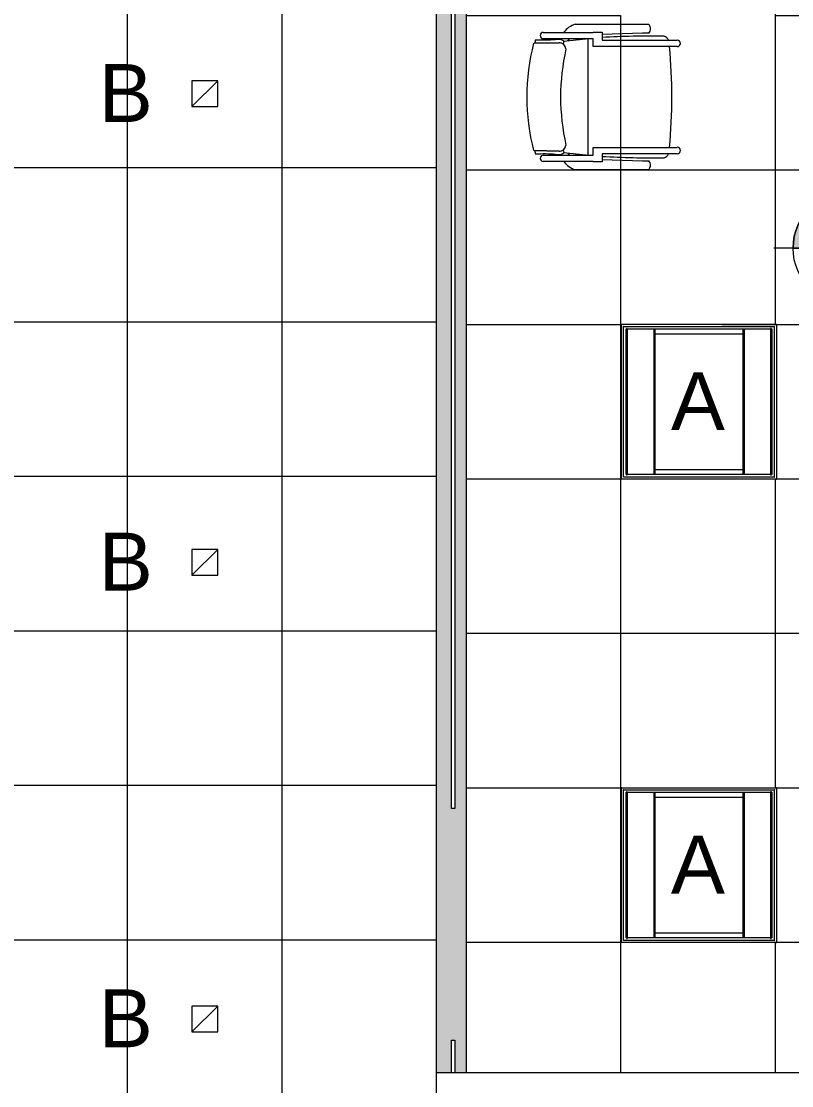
# Model space of a CAD drawing. Header units: inches. Extents: x -1206 to 1060, y -822 to 854.
# Drawn here: x -97.1 to 22.5, y 16.5 to 181.9 of the extents above; entities that cross this region are included whole.
import ezdxf

# ---------------------------------------------------------------- set-up
doc = ezdxf.new("R2010")
doc.units = ezdxf.units.IN
doc.header["$MEASUREMENT"] = 0
for name, color, linetype, lineweight in [('X1$0$A-CLNG', 13, 'Continuous', 13), ('X1$0$A-CLNG-PATT', 13, 'Continuous', 13), ('X1$0$A-WALL', 113, 'Continuous', 13), ('X1$0$E-LITE-EQPM', 33, 'Continuous', 9), ('X1$0$E-LITE-EQPM-IDEN', 33, 'Continuous', 9), ('X1$0$G-ANNO-DIMS', 111, 'Continuous', 9), ('X1$0$I-FURN', 30, 'Continuous', 9), ('X1$0$I-WALL', 2, 'Continuous', 13)]:
    doc.layers.add(name, color=color, linetype=linetype, lineweight=lineweight)
doc.styles.add('X1$0$Arial', font='arial.ttf', dxfattribs={"height": 9})

# ---------------------------------------------------------------- blocks, each defined once
blk = doc.blocks.new('X1$0$F-Haworth_Chair_X99-Seminar - X99 Seminar Chair with Glides-V6-FIRST FLOOR RCP')
at = {"layer": 'X1$0$I-FURN'}
for p, q in [((-8.82, -0.89), (-8.82, 10.78)), ((-7.83, 10.78), (-7.83, -2.27)), ((7.83, -2.27), (7.83, 10.78)), ((8.82, 10.78), (8.82, -0.89)), ((-11.32, 5.48), (-11.3, 6.32)), ((-11.32, -5.06), (-11.32, 5.48)), ((-9.92, 6.36), (-9.92, 5.36)), ((-9.92, 5.36), (-9.71, -0.89)), ((9.71, -0.89), (9.92, 5.36)), ((9.92, 5.36), (9.92, 6.36)), ((11.3, 6.32), (11.32, 5.48)), ((11.32, 5.48), (11.32, -5.06)), ((-10.07, -0.89), (-8.82, -0.89)), ((-10.07, -2.27), (-10.07, -0.89)), ((8.82, -0.89), (10.07, -0.89)), ((10.07, -0.89), (10.07, -2.27)), ((-10.04, -2.27), (-10.07, -2.27)), ((-10.04, -10.02), (-10.04, -2.27)), ((-9.04, -2.27), (-9.04, -10.02)), ((-7.83, -2.27), (-9.04, -2.27)), ((-9.04, -3.12), (9.04, -3.12)), ((9.04, -2.27), (7.83, -2.27)), ((9.04, -10.02), (9.04, -2.27)), ((10.04, -2.27), (10.04, -10.02)), ((10.07, -2.27), (10.04, -2.27)), ((-8.68, -6.87), (-9.04, -3.43)), ((9.04, -3.43), (8.68, -6.87)), ((-9.04, -5.99), (-8.75, -6.22)), ((8.75, -6.22), (9.04, -5.99)), ((-8.61, -6.81), (-8.23, -6.95)), ((-8.42, -7.57), (-8.34, -11.37)), ((-8.34, -11.52), (-8.42, -7.57)), ((8.23, -6.95), (8.61, -6.81)), ((8.34, -11.37), (8.42, -7.57)), ((8.42, -7.57), (8.34, -11.52))]:
    blk.add_line(p, q, dxfattribs=at)
for centre, radius, start, end in [((-8.32, 10.78), 0.495, 0, 180), ((0, -75.01), 84.96, 84.7119, 95.2848), ((8.32, 10.78), 0.495, 0, 180), ((-8.21, 8.28), 1.31, 117.6473, 159.9567), ((144.06, 7.32), 153.52, 179.4749, 183.0681), ((8.21, 8.28), 1.31, 20.0433, 62.3527), ((-144.06, 7.32), 153.52, 356.9319, 0.5251), ((-10.58, 5.68), 0.956, 45.8901, 138.1099), ((10.58, 5.68), 0.956, 41.8901, 134.1099), ((144.06, 7.32), 153.52, 184.0894, 184.5213), ((-8.24, -4.59), 0.763, 194.2338, 212.3684), ((8.24, -4.59), 0.763, 327.6316, 345.7662), ((-144.06, 7.32), 153.52, 355.4787, 355.9106), ((-7.87, -3.92), 3.63, 198.1789, 233.1331), ((-7.37, -7.55), 1.05, 95.9554, 181.1786), ((0, 26.49), 33.83, 257.2285, 282.7715), ((7.37, -7.55), 1.05, 358.8214, 84.0446), ((7.87, -3.92), 3.63, 306.8669, 341.8211), ((-4.71, 1.15), 9.61, 243.1231, 243.9964), ((-5.2, -7.86), 3.74, 170.0936, 184.0143), ((-36.06, -10.03), 27.2, 357.4882, 4.0143), ((-8.28, -7.33), 0.613, 122.5427, 170.0936), ((-7.37, -7.55), 1.05, 145.2002, 181.1786), ((7.37, -7.55), 1.05, 358.8214, 34.7998), ((8.28, -7.33), 0.613, 9.9064, 57.4573), ((36.06, -10.03), 27.2, 175.9857, 182.5118), ((5.2, -7.86), 3.74, 355.9857, 9.9064), ((4.71, 1.15), 9.61, 296.0036, 296.8769), ((-9.54, -10.02), 0.498, 180, 0), ((0, 20.73), 33.17, 254.4478, 255.4234), ((0, 20.29), 32.89, 255.304, 284.6925), ((0, 20.73), 33.17, 284.5766, 285.5522), ((9.54, -10.02), 0.498, 180, 0)]:
    blk.add_arc(centre, radius, start, end, dxfattribs=at)
blk = doc.blocks.new('X1$0$L-Recessed-Axis-Duo - 2 x 2-V20-FIRST FLOOR RCP')
at = {"layer": 'X1$0$E-LITE-EQPM'}
for p, q in [((-12.03, 12.03), (-12.03, -12.03)), ((12.03, 12.03), (-12.03, 12.03)), ((-11.7, 11.7), (-11.7, -11.7)), ((11.7, 11.7), (-11.7, 11.7)), ((11.7, -11.7), (11.7, 11.7)), ((12.03, -12.03), (12.03, 12.03)), ((-11.37, 11.26), (-11.37, 11.27)), ((-11.37, 11.14), (-11.37, 11.26)), ((-11.37, 11.14), (11.38, 11.14)), ((11.32, 11.32), (-11.32, 11.32)), ((-11.32, 11.32), (-11.32, -11.32)), ((11.32, -11.32), (11.32, 11.32)), ((11.38, 11.27), (11.38, 11.26)), ((11.38, 11.26), (11.38, 11.14)), ((-11.32, 7.03), (11.32, 7.03)), ((-11.32, 7.02), (11.32, 7.02)), ((-11.32, 6.85), (11.32, 6.85)), ((-10.57, 6.86), (-10.57, -6.86)), ((10.57, -6.86), (10.57, 6.86)), ((11.32, -6.85), (-11.32, -6.85)), ((-11.32, -7.02), (11.32, -7.02)), ((-11.32, -7.03), (11.32, -7.03)), ((-11.37, -11.26), (-11.37, -11.14)), ((-11.37, -11.14), (11.38, -11.14)), ((-11.37, -11.27), (-11.37, -11.26)), ((-11.32, -11.32), (11.32, -11.32)), ((11.38, -11.14), (11.38, -11.26)), ((11.38, -11.26), (11.38, -11.27)), ((-12.03, -12.03), (12.03, -12.03)), ((-11.7, -11.7), (11.7, -11.7))]:
    blk.add_line(p, q, dxfattribs=at)
for points, knots in [([(-11.97, 11.97), (-11.98, 11.98), (-11.98, 11.98), (-11.99, 11.99), (-12, 12), (-12.01, 12.01), (-12.01, 12.01), (-12.02, 12.02), (-12.02, 12.02), (-12.03, 12.03), (-12.03, 12.03), (-12.03, 12.03), (-12.03, 12.03)], [0, 0, 0, 0, 0.166667, 0.25, 0.333333, 0.416667, 0.5, 0.583333, 0.666667, 0.75, 0.833333, 1, 1, 1, 1]), ([(-11.7, 11.7), (-11.7, 11.7), (-11.7, 11.7), (-11.7, 11.7), (-11.71, 11.71), (-11.71, 11.71), (-11.72, 11.72), (-11.72, 11.72), (-11.73, 11.73), (-11.73, 11.73)], [0, 0, 0, 0, 0.166667, 0.333333, 0.458333, 0.583333, 0.708333, 0.833333, 1, 1, 1, 1]), ([(-11.64, 11.64), (-11.65, 11.65), (-11.65, 11.65), (-11.66, 11.66), (-11.67, 11.67), (-11.68, 11.68), (-11.68, 11.68), (-11.69, 11.69), (-11.69, 11.69), (-11.7, 11.7), (-11.7, 11.7), (-11.7, 11.7), (-11.7, 11.7)], [0, 0, 0, 0, 0.166667, 0.25, 0.333333, 0.416667, 0.5, 0.583333, 0.666667, 0.75, 0.833333, 1, 1, 1, 1]), ([(11.64, 11.64), (11.65, 11.65), (11.65, 11.65), (11.66, 11.66), (11.67, 11.67), (11.68, 11.68), (11.68, 11.68), (11.69, 11.69), (11.69, 11.69), (11.7, 11.7), (11.7, 11.7), (11.7, 11.7), (11.7, 11.7)], [0, 0, 0, 0, 0.166667, 0.25, 0.333333, 0.416667, 0.5, 0.583333, 0.666667, 0.75, 0.833333, 1, 1, 1, 1]), ([(11.7, 11.7), (11.7, 11.7), (11.7, 11.7), (11.7, 11.7), (11.71, 11.71), (11.71, 11.71), (11.72, 11.72), (11.72, 11.72), (11.73, 11.73), (11.73, 11.73)], [0, 0, 0, 0, 0.166667, 0.333333, 0.458333, 0.583333, 0.708333, 0.833333, 1, 1, 1, 1]), ([(11.97, 11.97), (11.98, 11.98), (11.98, 11.98), (11.99, 11.99), (12, 12), (12.01, 12.01), (12.01, 12.01), (12.02, 12.02), (12.02, 12.02), (12.03, 12.03), (12.03, 12.03), (12.03, 12.03), (12.03, 12.03)], [0, 0, 0, 0, 0.166667, 0.25, 0.333333, 0.416667, 0.5, 0.583333, 0.666667, 0.75, 0.833333, 1, 1, 1, 1]), ([(-12.03, -12.03), (-12.03, -12.03), (-12.03, -12.03), (-12.03, -12.03), (-12.02, -12.02), (-12.02, -12.02), (-12.01, -12.01), (-12.01, -12.01), (-12, -12), (-11.99, -11.99), (-11.98, -11.98), (-11.98, -11.98), (-11.97, -11.97)], [-1, -1, -1, -1, -0.833333, -0.75, -0.666667, -0.583333, -0.5, -0.416667, -0.333333, -0.25, -0.166667, 0, 0, 0, 0]), ([(-11.73, -11.73), (-11.73, -11.73), (-11.72, -11.72), (-11.71, -11.71), (-11.71, -11.71), (-11.7, -11.7), (-11.7, -11.7), (-11.7, -11.7), (-11.7, -11.7)], [-1, -1, -1, -1, -0.75, -0.583333, -0.458333, -0.333333, -0.166667, 0, 0, 0, 0]), ([(-11.7, -11.7), (-11.7, -11.7), (-11.7, -11.7), (-11.7, -11.7), (-11.69, -11.69), (-11.69, -11.69), (-11.68, -11.68), (-11.68, -11.68), (-11.67, -11.67), (-11.66, -11.66), (-11.65, -11.65), (-11.65, -11.65), (-11.64, -11.64)], [-1, -1, -1, -1, -0.833333, -0.75, -0.666667, -0.583333, -0.5, -0.416667, -0.333333, -0.25, -0.166667, 0, 0, 0, 0]), ([(11.64, -11.64), (11.65, -11.65), (11.65, -11.65), (11.66, -11.66), (11.67, -11.67), (11.68, -11.68), (11.68, -11.68), (11.69, -11.69), (11.69, -11.69), (11.7, -11.7), (11.7, -11.7), (11.7, -11.7), (11.7, -11.7)], [0, 0, 0, 0, 0.166667, 0.25, 0.333333, 0.416667, 0.5, 0.583333, 0.666667, 0.75, 0.833333, 1, 1, 1, 1]), ([(11.7, -11.7), (11.7, -11.7), (11.7, -11.7), (11.7, -11.7), (11.71, -11.71), (11.71, -11.71), (11.72, -11.72), (11.72, -11.72), (11.73, -11.73), (11.73, -11.73)], [0, 0, 0, 0, 0.166667, 0.333333, 0.458333, 0.583333, 0.708333, 0.833333, 1, 1, 1, 1]), ([(11.97, -11.97), (11.98, -11.98), (11.98, -11.98), (11.99, -11.99), (12, -12), (12.01, -12.01), (12.01, -12.01), (12.02, -12.02), (12.02, -12.02), (12.03, -12.03), (12.03, -12.03), (12.03, -12.03), (12.03, -12.03)], [0, 0, 0, 0, 0.166667, 0.25, 0.333333, 0.416667, 0.5, 0.583333, 0.666667, 0.75, 0.833333, 1, 1, 1, 1])]:
    blk.add_open_spline(points, degree=3, knots=knots, dxfattribs=at)
blk = doc.blocks.new('X1$0$L-Recessed Square Downlight - 4_-4552743-FIRST FLOOR RCP')
at = {"layer": 'X1$0$E-LITE-EQPM'}
for p, q in [((-2, -2), (-2, 2)), ((-2, 2), (2, 2)), ((-2, 2), (2, -2)), ((2, 2), (2, -2)), ((2, -2), (-2, -2))]:
    blk.add_line(p, q, dxfattribs=at)
blk = doc.blocks.new('X1$0$L-Recessed-Axis-Duo - 2 x 2-V30-FIRST FLOOR RCP')
at = {"layer": 'X1$0$E-LITE-EQPM'}
for p, q in [((-12.03, 12.03), (-12.03, -12.03)), ((12.03, 12.03), (-12.03, 12.03)), ((-11.7, 11.7), (-11.7, -11.7)), ((11.7, 11.7), (-11.7, 11.7)), ((11.7, -11.7), (11.7, 11.7)), ((12.03, -12.03), (12.03, 12.03)), ((-11.37, 11.26), (-11.37, 11.27)), ((-11.37, 11.14), (-11.37, 11.26)), ((-11.37, 11.14), (11.38, 11.14)), ((11.32, 11.32), (-11.32, 11.32)), ((-11.32, 11.32), (-11.32, -11.32)), ((11.32, -11.32), (11.32, 11.32)), ((11.38, 11.27), (11.38, 11.26)), ((11.38, 11.26), (11.38, 11.14)), ((-11.32, 7.03), (11.32, 7.03)), ((-11.32, 7.02), (11.32, 7.02)), ((-11.32, 6.85), (11.32, 6.85)), ((-10.57, 6.86), (-10.57, -6.86)), ((10.57, -6.86), (10.57, 6.86)), ((11.32, -6.85), (-11.32, -6.85)), ((-11.32, -7.02), (11.32, -7.02)), ((-11.32, -7.03), (11.32, -7.03)), ((-11.37, -11.26), (-11.37, -11.14)), ((-11.37, -11.14), (11.38, -11.14)), ((-11.37, -11.27), (-11.37, -11.26)), ((-11.32, -11.32), (11.32, -11.32)), ((11.38, -11.14), (11.38, -11.26)), ((11.38, -11.26), (11.38, -11.27)), ((-12.03, -12.03), (12.03, -12.03)), ((-11.7, -11.7), (11.7, -11.7))]:
    blk.add_line(p, q, dxfattribs=at)
for points, knots in [([(-11.97, 11.97), (-11.98, 11.98), (-11.98, 11.98), (-11.99, 11.99), (-12, 12), (-12.01, 12.01), (-12.01, 12.01), (-12.02, 12.02), (-12.02, 12.02), (-12.03, 12.03), (-12.03, 12.03), (-12.03, 12.03), (-12.03, 12.03)], [0, 0, 0, 0, 0.166667, 0.25, 0.333333, 0.416667, 0.5, 0.583333, 0.666667, 0.75, 0.833333, 1, 1, 1, 1]), ([(-11.7, 11.7), (-11.7, 11.7), (-11.7, 11.7), (-11.7, 11.7), (-11.71, 11.71), (-11.71, 11.71), (-11.72, 11.72), (-11.72, 11.72), (-11.73, 11.73), (-11.73, 11.73)], [0, 0, 0, 0, 0.166667, 0.333333, 0.458333, 0.583333, 0.708333, 0.833333, 1, 1, 1, 1]), ([(-11.64, 11.64), (-11.65, 11.65), (-11.65, 11.65), (-11.66, 11.66), (-11.67, 11.67), (-11.68, 11.68), (-11.68, 11.68), (-11.69, 11.69), (-11.69, 11.69), (-11.7, 11.7), (-11.7, 11.7), (-11.7, 11.7), (-11.7, 11.7)], [0, 0, 0, 0, 0.166667, 0.25, 0.333333, 0.416667, 0.5, 0.583333, 0.666667, 0.75, 0.833333, 1, 1, 1, 1]), ([(11.64, 11.64), (11.65, 11.65), (11.65, 11.65), (11.66, 11.66), (11.67, 11.67), (11.68, 11.68), (11.68, 11.68), (11.69, 11.69), (11.69, 11.69), (11.7, 11.7), (11.7, 11.7), (11.7, 11.7), (11.7, 11.7)], [0, 0, 0, 0, 0.166667, 0.25, 0.333333, 0.416667, 0.5, 0.583333, 0.666667, 0.75, 0.833333, 1, 1, 1, 1]), ([(11.7, 11.7), (11.7, 11.7), (11.7, 11.7), (11.7, 11.7), (11.71, 11.71), (11.71, 11.71), (11.72, 11.72), (11.72, 11.72), (11.73, 11.73), (11.73, 11.73)], [0, 0, 0, 0, 0.166667, 0.333333, 0.458333, 0.583333, 0.708333, 0.833333, 1, 1, 1, 1]), ([(11.97, 11.97), (11.98, 11.98), (11.98, 11.98), (11.99, 11.99), (12, 12), (12.01, 12.01), (12.01, 12.01), (12.02, 12.02), (12.02, 12.02), (12.03, 12.03), (12.03, 12.03), (12.03, 12.03), (12.03, 12.03)], [0, 0, 0, 0, 0.166667, 0.25, 0.333333, 0.416667, 0.5, 0.583333, 0.666667, 0.75, 0.833333, 1, 1, 1, 1]), ([(-12.03, -12.03), (-12.03, -12.03), (-12.03, -12.03), (-12.03, -12.03), (-12.02, -12.02), (-12.02, -12.02), (-12.01, -12.01), (-12.01, -12.01), (-12, -12), (-11.99, -11.99), (-11.98, -11.98), (-11.98, -11.98), (-11.97, -11.97)], [-1, -1, -1, -1, -0.833333, -0.75, -0.666667, -0.583333, -0.5, -0.416667, -0.333333, -0.25, -0.166667, 0, 0, 0, 0]), ([(-11.73, -11.73), (-11.73, -11.73), (-11.72, -11.72), (-11.71, -11.71), (-11.71, -11.71), (-11.7, -11.7), (-11.7, -11.7), (-11.7, -11.7), (-11.7, -11.7)], [-1, -1, -1, -1, -0.75, -0.583333, -0.458333, -0.333333, -0.166667, 0, 0, 0, 0]), ([(-11.7, -11.7), (-11.7, -11.7), (-11.7, -11.7), (-11.7, -11.7), (-11.69, -11.69), (-11.69, -11.69), (-11.68, -11.68), (-11.68, -11.68), (-11.67, -11.67), (-11.66, -11.66), (-11.65, -11.65), (-11.65, -11.65), (-11.64, -11.64)], [-1, -1, -1, -1, -0.833333, -0.75, -0.666667, -0.583333, -0.5, -0.416667, -0.333333, -0.25, -0.166667, 0, 0, 0, 0]), ([(11.64, -11.64), (11.65, -11.65), (11.65, -11.65), (11.66, -11.66), (11.67, -11.67), (11.68, -11.68), (11.68, -11.68), (11.69, -11.69), (11.69, -11.69), (11.7, -11.7), (11.7, -11.7), (11.7, -11.7), (11.7, -11.7)], [0, 0, 0, 0, 0.166667, 0.25, 0.333333, 0.416667, 0.5, 0.583333, 0.666667, 0.75, 0.833333, 1, 1, 1, 1]), ([(11.7, -11.7), (11.7, -11.7), (11.7, -11.7), (11.7, -11.7), (11.71, -11.71), (11.71, -11.71), (11.72, -11.72), (11.72, -11.72), (11.73, -11.73), (11.73, -11.73)], [0, 0, 0, 0, 0.166667, 0.333333, 0.458333, 0.583333, 0.708333, 0.833333, 1, 1, 1, 1]), ([(11.97, -11.97), (11.98, -11.98), (11.98, -11.98), (11.99, -11.99), (12, -12), (12.01, -12.01), (12.01, -12.01), (12.02, -12.02), (12.02, -12.02), (12.03, -12.03), (12.03, -12.03), (12.03, -12.03), (12.03, -12.03)], [0, 0, 0, 0, 0.166667, 0.25, 0.333333, 0.416667, 0.5, 0.583333, 0.666667, 0.75, 0.833333, 1, 1, 1, 1])]:
    blk.add_open_spline(points, degree=3, knots=knots, dxfattribs=at)
blk = doc.blocks.new('X1$0$Spot Elevations - Spot Elevation - Target Filled-49714-FIRST FLOOR RCP')
at = {"layer": 'X1$0$G-ANNO-DIMS'}
h = blk.add_hatch(color=256, dxfattribs=at)
edge = h.paths.add_edge_path(flags=0)
edge.add_line((0, 0), (-0.0938, 0))
edge.add_arc((0, 0), 0.0938, 90, 180, ccw=False)
edge.add_line((0, 0.0938), (0, 0))
h = blk.add_hatch(color=256, dxfattribs=at)
edge = h.paths.add_edge_path(flags=0)
edge.add_line((0, 0), (0.0938, 0))
edge.add_arc((0, 0), 0.0937, 270, 360, ccw=False)
edge.add_line((0, -0.0938), (0, 0))
for p, q in [((0, 0.1244), (0, -0.125)), ((0, 0), (0, 0.0938)), ((0.125, 0), (-0.125, 0)), ((-0.0938, 0), (0, 0)), ((0, 0), (0, -0.0938)), ((0.0938, 0), (0, 0))]:
    blk.add_line(p, q, dxfattribs=at)
blk.add_circle((0, 0), 0.0938, dxfattribs=at)
for radius, start, end in [(0.0938, 90, 180), (0.0937, 270, 360)]:
    blk.add_arc((0, 0), radius, start, end, dxfattribs=at)
blk = doc.blocks.new('X1')
at = {"layer": 'X1$0$A-CLNG-PATT'}
h = blk.add_hatch(dxfattribs=at)
h.set_pattern_fill('FP1_1', color=256, style=0, pattern_type=2)
h.set_pattern_definition([(0, (0, 0), (30.72, 7.68), [1.267, -21.773, 1.267, -21.773, -122.88]), (0, (0, 0), (30.72, 7.68), [-46.08, 1.267, -44.813, 1.267, -21.773, -53.76]), (0, (0, 0), (30.72, 7.68), [-115.2, 1.267, -14.093, 1.267, -37.133]), (120, (11.52, 3.84), (-22.011075, 22.7643), [1.267, -21.773, 1.267, -21.773, -122.88]), (120, (11.52, 3.84), (-22.011075, 22.7643), [-46.08, 1.267, -44.813, 1.267, -21.773, -53.76]), (120, (11.52, 3.84), (-22.011075, 22.7643), [-115.2, 1.267, -14.093, 1.267, -37.133]), (240, (15.36, 19.2), (-8.708925, -30.4443), [1.267, -21.773, 1.267, -21.773, -122.88]), (240, (15.36, 19.2), (-8.708925, -30.4443), [-46.08, 1.267, -44.813, 1.267, -21.773, -53.76]), (240, (15.36, 19.2), (-8.708925, -30.4443), [-115.2, 1.267, -14.093, 1.267, -37.133])])
h.paths.add_polyline_path([(-32.61, -389.19), (-30.3, -389.19), (-30.3, -206.26), (-29.8, -206.26), (-29.8, -389.19), (-27.99, -389.19), (-27.99, -165.57), (-29.8, -165.57), (-29.8, -170.26), (-30.3, -170.26), (-30.3, -165.57), (-32.61, -165.57), (-32.61, -377.94)], flags=0)
h.paths.add_polyline_path([(-105.24, -304.69), (-104.61, -304.69), (-104.61, -178.71), (-106.61, -178.71), (-106.61, -262.71), (-107.11, -262.71), (-107.11, -178.71), (-108.86, -178.71), (-108.86, -304.69), (-107.11, -304.69), (-107.11, -298.71), (-106.61, -298.71), (-106.61, -304.69)], flags=0)
h.paths.add_polyline_path([(-30.3, -160.94), (-30.3, -154.94), (-29.8, -154.94), (-29.8, -160.94), (-27.99, -160.94), (-27.99, 13.99), (-29.8, 13.99), (-29.8, -118.94), (-30.3, -118.94), (-30.3, 13.99), (-32.61, 13.99), (-32.61, -160.94)], flags=0)
h.paths.add_polyline_path([(-30.3, 18.61), (-30.3, 23.61), (-29.8, 23.61), (-29.8, 18.61), (-27.99, 18.61), (-27.99, 233.76), (-29.8, 233.76), (-29.8, 59.61), (-30.3, 59.61), (-30.3, 233.76), (-32.61, 233.76), (-32.61, 18.61)], flags=0)
h.paths.add_polyline_path([(-30.3, 238.38), (-30.3, 244.96), (-29.8, 244.96), (-29.8, 238.38), (-27.99, 238.38), (-27.99, 386.06), (-29.8, 386.06), (-29.8, 280.96), (-30.3, 280.96), (-30.3, 386.06), (-32.61, 386.06), (-32.61, 238.38)], flags=0)
h.paths.add_polyline_path([(-150.18, 386.06), (-150.18, 391.06), (-223.09, 391.06), (-223.09, 389.06), (-216.46, 389.06), (-216.46, 388.56), (-223.09, 388.56), (-223.09, 386.06), (-178.96, 386.06)], flags=0)
h.paths.add_polyline_path([(-178.96, 388.56), (-180.46, 388.56), (-180.46, 389.06), (-150.77, 389.06), (-150.77, 388.56)], flags=0)
h.paths.add_polyline_path([(-225.57, 535.02), (-223.32, 535.02), (-223.32, 600.53), (-225.57, 600.53), (-225.57, 575.79), (-226.07, 575.79), (-226.07, 600.53), (-228.32, 600.53), (-228.32, 535.02), (-226.07, 535.02), (-226.07, 539.79), (-225.57, 539.79)], flags=0)
h.paths.add_polyline_path([(-798.35, 596), (-798.35, 620.5), (-797.85, 620.5), (-797.85, 596), (-795.93, 596), (-795.93, 661.31), (-732.18, 661.31), (-732.18, 663.03), (-756.09, 663.03), (-756.09, 663.53), (-732.18, 663.53), (-732.18, 666.28), (-796.03, 666.28), (-796.03, 663.53), (-792.09, 663.53), (-792.09, 663.03), (-796.03, 663.03), (-796.03, 661.32), (-797.85, 661.31), (-797.85, 656.5), (-798.35, 656.5), (-798.35, 661.31), (-800.93, 661.31), (-800.93, 596)], flags=0)
h.paths.add_polyline_path([(-468.37, 661.28), (-468.37, 663.03), (-492.28, 663.03), (-492.28, 663.53), (-468.37, 663.53), (-468.37, 666.28), (-532.91, 666.28), (-532.91, 663.53), (-528.28, 663.53), (-528.28, 663.03), (-532.91, 663.03), (-532.91, 661.28), (-505.64, 661.28)], flags=0)
h.paths.add_polyline_path([(-537.53, 661.28), (-537.53, 663.03), (-540.72, 663.03), (-540.72, 663.53), (-537.53, 663.53), (-537.53, 666.28), (-600.63, 666.28), (-600.63, 663.53), (-576.72, 663.53), (-576.72, 663.03), (-600.63, 663.03), (-600.63, 661.28)], flags=0)
h.paths.add_polyline_path([(-394.54, 661.43), (-232.07, 661.43), (-232.07, 663.03), (-354.35, 663.03), (-354.35, 663.53), (-232.07, 663.53), (-232.07, 666.28), (-394.54, 666.28), (-394.54, 663.53), (-390.35, 663.53), (-390.35, 663.03), (-394.54, 663.03), (-394.54, 662.06)], flags=0)
h = blk.add_hatch(dxfattribs=at)
h.set_pattern_fill('FP1_30', color=256, style=0, pattern_type=2)
h.set_pattern_definition([(90, (-128.612, -8.796), (24, -1e-15), []), (0, (-128.612, -8.796), (0, -24), [])])
h.paths.add_polyline_path([(-93.79, -406.19), (-32.61, -406.19), (-32.61, 386.2), (-121.68, 386.2), (-121.68, 386.06), (-223.09, 386.06), (-223.09, 339.2), (-104.61, 339.2), (-104.61, 334.2), (-104.66, 334.2), (-104.66, 208.01), (-104.61, 208.01), (-104.61, 71.25), (-104.66, 71.25), (-104.66, -54.94), (-104.61, -54.94), (-104.61, -343.94), (-104.66, -343.94), (-104.66, -406.19)], flags=0)
h = blk.add_hatch(dxfattribs=at)
h.set_pattern_fill('FP1_22', color=256, style=0, pattern_type=2)
h.set_pattern_definition([(90, (68.013, 110.815), (24, -1e-15), []), (0, (68.013, 110.815), (0, -24), [])])
h.paths.add_polyline_path([(-8.62, 18.61), (101.07, 18.61), (101.07, 56.06), (126.07, 56.06), (126.07, 206.06), (101.07, 206.06), (101.07, 233.76), (-27.99, 233.76), (-27.99, 18.61)], flags=0)
h.paths.add_polyline_path([(20.17, 38.78), (-3.89, 38.81), (-3.86, 62.85), (20.17, 62.82), (20.17, 38.79)], flags=0)
h.paths.add_polyline_path([(91.86, 38.78), (67.86, 38.81), (67.89, 62.85), (91.92, 62.82), (91.89, 38.78), (91.86, 38.78)], flags=0)
h.paths.add_polyline_path([(73.04, 40.24), (86.74, 40.24), (86.74, 61.39), (73.04, 61.39), (73.04, 45.62)], flags=0)
h.paths.add_polyline_path([(1.29, 40.24), (14.99, 40.24), (14.99, 61.39), (1.29, 61.39), (1.29, 45.62)], flags=0)
h.paths.add_polyline_path([(67.9, 110.78), (67.86, 110.81), (67.89, 134.85), (91.92, 134.82), (91.89, 110.78), (67.92, 110.78)], flags=0)
h.paths.add_polyline_path([(-3.83, 110.78), (-3.89, 110.81), (-3.86, 134.85), (20.17, 134.82), (20.14, 110.78), (-3.83, 110.78)], flags=0)
h.paths.add_polyline_path([(2.03, 112.24), (14.99, 112.24), (14.99, 133.39), (1.29, 133.39), (1.29, 112.24)], flags=0)
h.paths.add_polyline_path([(73.04, 112.24), (86.74, 112.24), (86.74, 133.39), (73.04, 133.39), (73.04, 118.42)], flags=0)
h.paths.add_polyline_path([(18, 182.78), (-4.02, 182.81), (-3.99, 206.85), (20.04, 206.82), (20.01, 182.78), (18.58, 182.78)], flags=0)
h.paths.add_polyline_path([(91.86, 182.78), (67.86, 182.81), (67.89, 206.85), (91.92, 206.82), (91.89, 182.78), (91.87, 182.78)], flags=0)
h.paths.add_polyline_path([(12.68, 184.24), (14.87, 184.24), (14.87, 205.39), (1.16, 205.39), (1.16, 184.24), (7.97, 184.24)], flags=0)
h.paths.add_polyline_path([(76.55, 184.24), (86.74, 184.24), (86.74, 205.39), (73.04, 205.39), (73.04, 184.24), (73.89, 184.24)], flags=0)
at = {"layer": 'X1$0$A-CLNG'}
for p, q in [((-32.61, 18.61), (-32.61, 233.76)), ((-27.99, 233.76), (-27.99, 18.61))]:
    blk.add_line(p, q, dxfattribs=at)
at = {"layer": 'X1$0$A-WALL'}
for p, q in [((-32.61, 18.61), (132.07, 18.61)), ((-32.61, 13.99), (-32.61, 18.61))]:
    blk.add_line(p, q, dxfattribs=at)
at = {"layer": 'X1$0$I-WALL'}
for p, q in [((-30.3, 59.61), (-30.3, 233.76)), ((-29.8, 233.76), (-29.8, 59.61)), ((-29.8, 59.61), (-30.3, 59.61)), ((-30.3, 18.61), (-30.3, 23.61)), ((-30.3, 23.61), (-29.8, 23.61)), ((-29.8, 23.61), (-29.8, 18.61))]:
    blk.add_line(p, q, dxfattribs=at)
at = {"layer": 'X1$0$E-LITE-EQPM', "extrusion": (0, 0, -1)}
for name, p, rotation in [('X1$0$L-Recessed Square Downlight - 4_-4552743-FIRST FLOOR RCP', (68.61, 170.68), 180), ('X1$0$L-Recessed-Axis-Duo - 2 x 2-V20-FIRST FLOOR RCP', (-8.14, 122.81), 270.0000000000048), ('X1$0$L-Recessed Square Downlight - 4_-4552743-FIRST FLOOR RCP', (68.61, 97.87), 180), ('X1$0$L-Recessed-Axis-Duo - 2 x 2-V30-FIRST FLOOR RCP', (-8.14, 50.81), 270.0000000000048), ('X1$0$L-Recessed Square Downlight - 4_-4552743-FIRST FLOOR RCP', (68.61, 26.92), 180)]:
    blk.add_blockref(name, p, dxfattribs=dict(at, rotation=rotation))
at = {"layer": 'X1$0$G-ANNO-DIMS', "xscale": 95.99999999999994, "yscale": 95.99999999999994, "zscale": 95.99999999999994}
blk.add_blockref('X1$0$Spot Elevations - Spot Elevation - Target Filled-49714-FIRST FLOOR RCP', (31.78, 146.69), dxfattribs=at)
at = {"layer": 'X1$0$I-FURN', "rotation": 270.0000000000002}
blk.add_blockref('X1$0$F-Haworth_Chair_X99-Seminar - X99 Seminar Chair with Glides-V6-FIRST FLOOR RCP', (-6.01, 170.16), dxfattribs=at)
at = {"layer": 'X1$0$E-LITE-EQPM-IDEN', "char_height": 9, "width": 10.302, "attachment_point": 1, "style": 'X1$0$Arial'}
for s, insert in [('B', (-85.07, 175.27)), ('A', (3.79, 127.4)), ('B', (-85.07, 102.46)), ('A', (3.79, 55.4)), ('B', (-85.07, 31.51))]:
    blk.add_mtext(s, dxfattribs=dict(at, insert=insert))

msp = doc.modelspace()

# ---------------------------------------------------------------- block references
at = {"color": 253}
msp.add_blockref('X1', (0, 0), dxfattribs=at)

doc.saveas('drawing.dxf')
